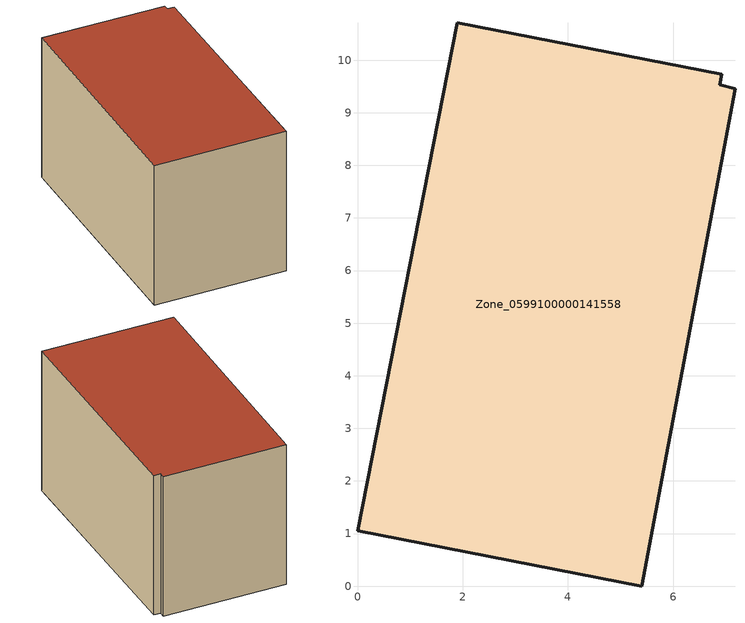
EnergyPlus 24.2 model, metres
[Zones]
Zone_0599100000141558
 floor ground (C_G): 5.41,0 0,1.05 1.9,10.71 6.93,9.74 6.89,9.53 7.18,9.46 z0
 wall outside (C_F): 0,1.05 5.41,0 7.18,9.46 6.89,9.53 6.93,9.74 1.9,10.71 0,1.05 z0:6.24
 roof outside (C_R): 6.93,9.74 1.9,10.71 0,1.05 5.41,0 7.18,9.46 6.89,9.53 z6.24
[BUILDING]
Pand.0599100000141558: North Axis=0; Terrain=City; Loads Convergence Tolerance Value=0.04; Temperature Convergence Tolerance Value=0.4; Solar Distribution=FullExterior; Maximum Number of Warmup Days=25; Minimum Number of Warmup Days=1
[Site:Location]
Rotterdam.The.Hague.AP_ZH_NLD Design_Conditions: Latitude=51.96; Longitude=4.45; Time Zone=1; Elevation=-4.5
[SITE:GROUNDTEMPERATURE:BUILDINGSURFACE]
18, 18, 18, 18, 18, 18, 18, 18, 18, 18, 18, 18
[MATERIAL] Thermal Absorptance=0.9; Solar Absorptance=0.7; Visible Absorptance=0.7
Name | Roughness | Thickness | Conductivity | Density | Specific Heat
G.TC.1946-1964 | MediumSmooth | 0.15 | 1 | 540 | 1210
F.TC.1946-1964 | Rough | 0.3 | 0.857143 | 1920 | 840
R.TC.1946-1964 | MediumRough | 0.2 | 0.235294 | 1500 | 1000
[CONSTRUCTION]
C_G: G.TC.1946-1964
C_F: F.TC.1946-1964
C_R: R.TC.1946-1964
[ZONE]
Zone_0599100000141558: Type=1; Multiplier=1; Ceiling Height=Autocalculate; Volume=Autocalculate; Floor Area=autocalculate; Part of Total Floor Area=Yes
[ZONEINFILTRATION:DESIGNFLOWRATE]
Infil_Zone_0599100000141558: Zone or ZoneList or Space or SpaceList=Zone_0599100000141558; Schedule=AlwaysOn; Design Flow Rate Calculation Method=Flow/Area; Flow Rate per Floor Area=0.003; Constant Term Coefficient=1; Temperature Term Coefficient=0; Velocity Term Coefficient=0; Velocity Squared Term Coefficient=0
[HVACTEMPLATE:ZONE:IDEALLOADSAIRSYSTEM]
Zone_0599100000141558: Maximum Heating Supply Air Temperature=50; Minimum Cooling Supply Air Temperature=13; Maximum Heating Supply Air Humidity Ratio=0.0156; Minimum Cooling Supply Air Humidity Ratio=0.0077; Heating Limit=NoLimit; Cooling Limit=NoLimit; Dehumidification Control Type=ConstantSensibleHeatRatio; Cooling Sensible Heat Ratio=0.7; Dehumidification Setpoint=60; Humidification Control Type=None; Humidification Setpoint=30; Outdoor Air Method=None; Outdoor Air Flow Rate per Person=0.00944; Outdoor Air Flow Rate per Zone Floor Area=0; Outdoor Air Flow Rate per Zone=0; Demand Controlled Ventilation Type=None; Outdoor Air Economizer Type=NoEconomizer; Heat Recovery Type=None; Sensible Heat Recovery Effectiveness=0.7; Latent Heat Recovery Effectiveness=0.65
[ZONECONTROL:THERMOSTAT]
ThermostatControl_Zone_0599100000141558: Zone or ZoneList=Zone_0599100000141558; Control Type Schedule=DualSetpointControlType; Control 1=Thermostat_Zone_0599100000141558; Temperature Difference Between Cutout And Setpoint=0
[THERMOSTATSETPOINT:DUALSETPOINT]
Thermostat_Zone_0599100000141558: Heating Setpoint Temperature Schedule=HeatingSetpoint_Zone_0599100000141558; Cooling Setpoint Temperature Schedule=CoolingSetpoint_Zone_0599100000141558
[SCHEDULE:COMPACT]
HeatingSetpoint_Zone_0599100000141558: Through: 12/31, For: AllDays, Until: 24:00, 21
CoolingSetpoint_Zone_0599100000141558: Through: 12/31, For: AllDays, Until: 24:00, 24
DualSetpointControlType: Through: 12/31, For: AllDays, Until: 24:00, 4
AlwaysOn: Through: 12/31, For: AllDays, Until: 24:00, 1
